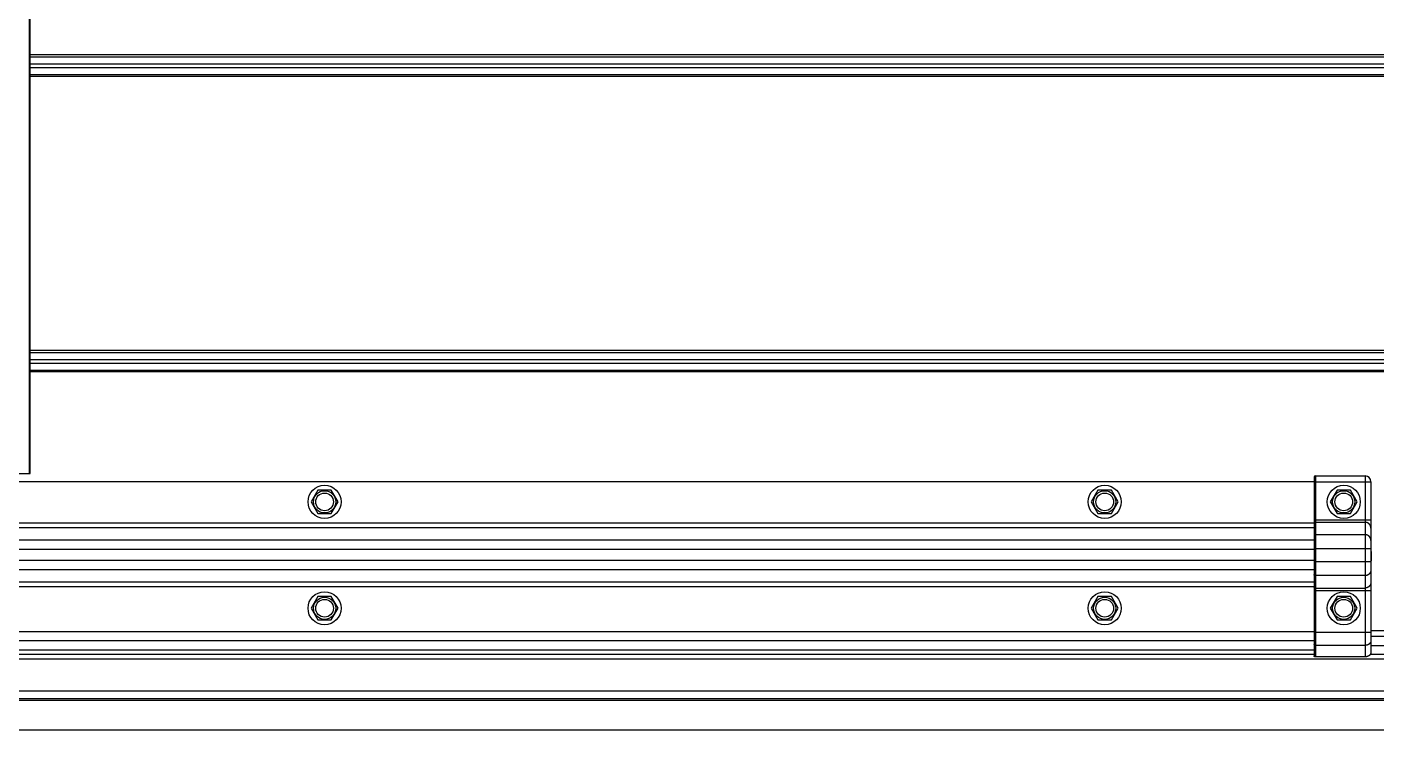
# Model space of a CAD drawing. Header units: millimetres. Extents: x 21899 to 38731, y -5425 to 3612.
# Drawn here: x 24223 to 24794, y -5423 to -5126 of the extents above; entities that cross this region are included whole.
import ezdxf

# ---------------------------------------------------------------- set-up
doc = ezdxf.new("R2010")
doc.units = ezdxf.units.MM

msp = doc.modelspace()

# ---------------------------------------------------------------- linework, layer by layer
at = {"color": 9, "linetype": 'Continuous'}
for p, q in [((24223.96, -5314.47), (24223.96, -5103.43)), ((25027.76, -5137.45), (24224.26, -5137.45)), ((24224.26, -5138.22), (25027.76, -5138.22)), ((24224.26, -5141.19), (25027.76, -5141.19)), ((24224.26, -5142.74), (25027.76, -5142.74)), ((24224.26, -5145.71), (25027.76, -5145.71)), ((25027.76, -5146.49), (24224.26, -5146.49)), ((25027.76, -5262.45), (24224.26, -5262.45)), ((24224.26, -5263.22), (25027.76, -5263.22)), ((24224.26, -5266.19), (25027.76, -5266.19)), ((24224.26, -5267.74), (25027.76, -5267.74)), ((24224.26, -5270.71), (25027.76, -5270.71)), ((25027.76, -5271.49), (24224.26, -5271.49)), ((24767.37, -5317.97), (24791.37, -5317.97)), ((24767.87, -5315.47), (24767.87, -5392.03)), ((24788.87, -5315.47), (24788.87, -5392.03)), ((24767.37, -5334.13), (24791.37, -5334.13)), ((24767.87, -5335.11), (24788.87, -5335.11)), ((24743.37, -5337.44), (22659.63, -5337.44)), ((24743.37, -5335.47), (24171.26, -5335.47)), ((24767.37, -5335.47), (24743.37, -5335.47)), ((24767.37, -5337.44), (24743.37, -5337.44)), ((24788.87, -5340.35), (24767.87, -5340.35)), ((24743.37, -5342.73), (22659.63, -5342.73)), ((24743.37, -5346.67), (22659.63, -5346.67)), ((24767.37, -5342.73), (24743.37, -5342.73)), ((24767.37, -5346.67), (24743.37, -5346.67)), ((24791.37, -5346.26), (24767.37, -5346.26)), ((24743.37, -5351.26), (22659.63, -5351.26)), ((24767.37, -5351.26), (24743.37, -5351.26)), ((24791.37, -5351.76), (24767.37, -5351.76)), ((24743.37, -5355.2), (22659.63, -5355.2)), ((24767.37, -5355.2), (24743.37, -5355.2)), ((24788.87, -5357.67), (24767.87, -5357.67)), ((24743.37, -5360.5), (22659.63, -5360.5)), ((24743.37, -5362.47), (22659.63, -5362.47)), ((24767.37, -5360.5), (24743.37, -5360.5)), ((24767.37, -5362.47), (24743.37, -5362.47)), ((24767.37, -5363.89), (24791.37, -5363.89)), ((24767.87, -5362.91), (24788.87, -5362.91)), ((25027.76, -5381.04), (24791.37, -5381.04)), ((24767.37, -5381.38), (22611.63, -5381.38)), ((24767.37, -5385.3), (22611.63, -5385.3)), ((24791.37, -5381.69), (24767.37, -5381.69)), ((25027.76, -5383.48), (24791.37, -5383.48)), ((24767.37, -5390.97), (22611.63, -5390.97)), ((24788.87, -5387.17), (24767.87, -5387.17)), ((25027.76, -5390.97), (24791.1, -5390.97)), ((25027.76, -5387.32), (24791.37, -5387.32)), ((25027.76, -5406.47), (22358.76, -5406.47))]:
    msp.add_line(p, q, dxfattribs=at)
at = {"color": 7, "linetype": 'Continuous'}
for p, q in [((24224.26, -5314.47), (24224.26, -5103.43)), ((24150.26, -5314.47), (24224.26, -5314.47)), ((24743.37, -5317.97), (24171.26, -5317.97)), ((24767.37, -5317.97), (24743.37, -5317.97)), ((24767.37, -5315.97), (24767.37, -5391.64)), ((24767.87, -5315.47), (24788.87, -5315.47)), ((24791.37, -5317.97), (24791.37, -5390.08)), ((24345.91, -5321.53), (24343.06, -5326.47)), ((24351.61, -5321.53), (24345.91, -5321.53)), ((24354.46, -5326.47), (24351.61, -5321.53)), ((24675.91, -5321.53), (24673.06, -5326.47)), ((24681.61, -5321.53), (24675.91, -5321.53)), ((24684.46, -5326.47), (24681.61, -5321.53)), ((24777.02, -5321.53), (24774.17, -5326.47)), ((24782.72, -5321.53), (24777.02, -5321.53)), ((24785.57, -5326.47), (24782.72, -5321.53)), ((24343.06, -5326.47), (24345.91, -5331.4)), ((24351.61, -5331.4), (24354.46, -5326.47)), ((24673.06, -5326.47), (24675.91, -5331.4)), ((24681.61, -5331.4), (24684.46, -5326.47)), ((24774.17, -5326.47), (24777.02, -5331.4)), ((24782.72, -5331.4), (24785.57, -5326.47)), ((24345.91, -5331.4), (24351.61, -5331.4)), ((24675.91, -5331.4), (24681.61, -5331.4)), ((24777.02, -5331.4), (24782.72, -5331.4)), ((24791.37, -5347.47), (24791.57, -5347.47)), ((24791.37, -5351.47), (24791.57, -5351.47)), ((24791.57, -5351.47), (24791.57, -5347.47)), ((24345.91, -5366.53), (24343.06, -5371.47)), ((24351.61, -5366.53), (24345.91, -5366.53)), ((24354.46, -5371.47), (24351.61, -5366.53)), ((24675.91, -5366.53), (24673.06, -5371.47)), ((24681.61, -5366.53), (24675.91, -5366.53)), ((24684.46, -5371.47), (24681.61, -5366.53)), ((24777.02, -5366.53), (24774.17, -5371.47)), ((24782.72, -5366.53), (24777.02, -5366.53)), ((24785.57, -5371.47), (24782.72, -5366.53)), ((24343.06, -5371.47), (24345.91, -5376.4)), ((24351.61, -5376.4), (24354.46, -5371.47)), ((24673.06, -5371.47), (24675.91, -5376.4)), ((24681.61, -5376.4), (24684.46, -5371.47)), ((24774.17, -5371.47), (24777.02, -5376.4)), ((24782.72, -5376.4), (24785.57, -5371.47)), ((24345.91, -5376.4), (24351.61, -5376.4)), ((24675.91, -5376.4), (24681.61, -5376.4)), ((24777.02, -5376.4), (24782.72, -5376.4)), ((24767.37, -5389.17), (22611.63, -5389.17)), ((24788.87, -5392.03), (24767.87, -5392.03)), ((25027.76, -5387.42), (24791.37, -5387.42)), ((25027.76, -5392.97), (22358.76, -5392.97)), ((21917.11, -5410.39), (25517.11, -5410.39)), ((25098.07, -5409.74), (22266.07, -5409.74)), ((25027.76, -5422.97), (24103.6, -5422.97))]:
    msp.add_line(p, q, dxfattribs=at)
msp.add_line((25027.76, -5410.47), (22358.76, -5410.47))
for centre, radius in [((24348.76, -5326.47), 7), ((24348.76, -5326.47), 3.75), ((24678.76, -5326.47), 7), ((24678.76, -5326.47), 3.75), ((24779.87, -5326.47), 7), ((24779.87, -5326.47), 3.75), ((24348.76, -5371.47), 7), ((24348.76, -5371.47), 3.75), ((24678.76, -5371.47), 7), ((24678.76, -5371.47), 3.75), ((24779.87, -5371.47), 7), ((24779.87, -5371.47), 3.75)]:
    msp.add_circle(centre, radius, dxfattribs=at)
at = {"color": 9, "linetype": 'Continuous'}
for centre in [(24348.76, -5326.47), (24678.76, -5326.47), (24779.87, -5326.47), (24348.76, -5371.47), (24678.76, -5371.47), (24779.87, -5371.47)]:
    msp.add_circle(centre, 4.7, dxfattribs=at)
at = {"color": 7, "linetype": 'Continuous'}
for centre, radius, start, end in [((24767.87, -5315.97), 0.5, 90, 180), ((24788.87, -5317.97), 2.5, 0, 90)]:
    msp.add_arc(centre, radius, start, end, dxfattribs=at)
at = {"color": 9, "linetype": 'Continuous'}
for points, start_tangent, end_tangent in [([(24767.87, -5335.11), (24767.85, -5335.11), (24767.83, -5335.11), (24767.82, -5335.12), (24767.8, -5335.12), (24767.78, -5335.12), (24767.76, -5335.12), (24767.75, -5335.13), (24767.73, -5335.13), (24767.71, -5335.14), (24767.7, -5335.14), (24767.68, -5335.15), (24767.66, -5335.16), (24767.65, -5335.17), (24767.63, -5335.17), (24767.62, -5335.18), (24767.6, -5335.19), (24767.59, -5335.2), (24767.57, -5335.21), (24767.56, -5335.22), (24767.54, -5335.23), (24767.53, -5335.25), (24767.52, -5335.26), (24767.5, -5335.27), (24767.49, -5335.28), (24767.48, -5335.3), (24767.47, -5335.31), (24767.46, -5335.32), (24767.45, -5335.34), (24767.44, -5335.35), (24767.43, -5335.37), (24767.42, -5335.39), (24767.42, -5335.4), (24767.41, -5335.42), (24767.4, -5335.43), (24767.4, -5335.45), (24767.39, -5335.47), (24767.39, -5335.48), (24767.38, -5335.5), (24767.38, -5335.52), (24767.38, -5335.54), (24767.37, -5335.55), (24767.37, -5335.57), (24767.37, -5335.59), (24767.37, -5335.61)], (-1, 0), (0, -1)), ([(24791.37, -5337.58), (24791.37, -5337.52), (24791.37, -5337.46), (24791.36, -5337.4), (24791.36, -5337.34), (24791.35, -5337.28), (24791.34, -5337.22), (24791.34, -5337.17), (24791.33, -5337.11), (24791.31, -5337.05), (24791.3, -5336.99), (24791.29, -5336.94), (24791.27, -5336.88), (24791.25, -5336.83), (24791.23, -5336.77), (24791.21, -5336.71), (24791.19, -5336.66), (24791.17, -5336.61), (24791.14, -5336.55), (24791.12, -5336.5), (24791.09, -5336.45), (24791.06, -5336.4), (24791.04, -5336.34), (24791, -5336.29), (24790.97, -5336.24), (24790.94, -5336.2), (24790.91, -5336.15), (24790.87, -5336.1), (24790.84, -5336.05), (24790.8, -5336.01), (24790.76, -5335.96), (24790.72, -5335.92), (24790.68, -5335.88), (24790.64, -5335.83), (24790.6, -5335.79), (24790.55, -5335.75), (24790.51, -5335.71), (24790.46, -5335.68), (24790.42, -5335.64), (24790.37, -5335.6), (24790.32, -5335.57), (24790.27, -5335.54), (24790.22, -5335.5), (24790.17, -5335.47), (24790.12, -5335.44), (24790.07, -5335.41), (24790.02, -5335.39), (24789.96, -5335.36), (24789.91, -5335.34), (24789.85, -5335.31), (24789.8, -5335.29), (24789.74, -5335.27), (24789.69, -5335.25), (24789.63, -5335.23), (24789.57, -5335.21), (24789.52, -5335.2), (24789.46, -5335.18), (24789.4, -5335.17), (24789.34, -5335.16), (24789.28, -5335.15), (24789.23, -5335.14), (24789.17, -5335.13), (24789.11, -5335.12), (24789.05, -5335.12), (24788.99, -5335.12), (24788.93, -5335.11), (24788.87, -5335.11)], (0, 1), (-1, 0)), ([(24767.87, -5340.35), (24767.85, -5340.35), (24767.83, -5340.35), (24767.82, -5340.36), (24767.8, -5340.36), (24767.78, -5340.36), (24767.76, -5340.36), (24767.75, -5340.37), (24767.73, -5340.37), (24767.71, -5340.38), (24767.7, -5340.38), (24767.68, -5340.39), (24767.66, -5340.4), (24767.65, -5340.4), (24767.63, -5340.41), (24767.62, -5340.42), (24767.6, -5340.43), (24767.59, -5340.44), (24767.57, -5340.45), (24767.56, -5340.46), (24767.54, -5340.47), (24767.53, -5340.48), (24767.52, -5340.5), (24767.5, -5340.51), (24767.49, -5340.52), (24767.48, -5340.54), (24767.47, -5340.55), (24767.46, -5340.56), (24767.45, -5340.58), (24767.44, -5340.59), (24767.43, -5340.61), (24767.42, -5340.62), (24767.42, -5340.64), (24767.41, -5340.66), (24767.4, -5340.67), (24767.4, -5340.69), (24767.39, -5340.71), (24767.39, -5340.72), (24767.38, -5340.74), (24767.38, -5340.76), (24767.38, -5340.78), (24767.37, -5340.79), (24767.37, -5340.81), (24767.37, -5340.83), (24767.37, -5340.85)], (-1, 0), (0, -1)), ([(24791.37, -5342.81), (24791.37, -5342.76), (24791.37, -5342.7), (24791.36, -5342.64), (24791.36, -5342.58), (24791.35, -5342.52), (24791.34, -5342.46), (24791.34, -5342.41), (24791.33, -5342.35), (24791.31, -5342.29), (24791.3, -5342.23), (24791.29, -5342.18), (24791.27, -5342.12), (24791.25, -5342.07), (24791.23, -5342.01), (24791.21, -5341.95), (24791.19, -5341.9), (24791.17, -5341.85), (24791.14, -5341.79), (24791.12, -5341.74), (24791.09, -5341.69), (24791.06, -5341.63), (24791.04, -5341.58), (24791, -5341.53), (24790.97, -5341.48), (24790.94, -5341.43), (24790.91, -5341.39), (24790.87, -5341.34), (24790.84, -5341.29), (24790.8, -5341.25), (24790.76, -5341.2), (24790.72, -5341.16), (24790.68, -5341.12), (24790.64, -5341.07), (24790.6, -5341.03), (24790.55, -5340.99), (24790.51, -5340.95), (24790.46, -5340.92), (24790.42, -5340.88), (24790.37, -5340.84), (24790.32, -5340.81), (24790.27, -5340.78), (24790.22, -5340.74), (24790.17, -5340.71), (24790.12, -5340.68), (24790.07, -5340.65), (24790.02, -5340.63), (24789.96, -5340.6), (24789.91, -5340.58), (24789.85, -5340.55), (24789.8, -5340.53), (24789.74, -5340.51), (24789.69, -5340.49), (24789.63, -5340.47), (24789.57, -5340.45), (24789.52, -5340.44), (24789.46, -5340.42), (24789.4, -5340.41), (24789.34, -5340.4), (24789.28, -5340.39), (24789.23, -5340.38), (24789.17, -5340.37), (24789.11, -5340.36), (24789.05, -5340.36), (24788.99, -5340.36), (24788.93, -5340.35), (24788.87, -5340.35)], (0, 1), (-1, 0)), ([(24767.87, -5357.67), (24767.85, -5357.67), (24767.83, -5357.67), (24767.82, -5357.67), (24767.8, -5357.67), (24767.78, -5357.66), (24767.76, -5357.66), (24767.75, -5357.66), (24767.73, -5357.65), (24767.71, -5357.65), (24767.7, -5357.64), (24767.68, -5357.63), (24767.66, -5357.63), (24767.65, -5357.62), (24767.63, -5357.61), (24767.62, -5357.6), (24767.6, -5357.59), (24767.59, -5357.58), (24767.57, -5357.57), (24767.56, -5357.56), (24767.54, -5357.55), (24767.53, -5357.54), (24767.52, -5357.53), (24767.5, -5357.51), (24767.49, -5357.5), (24767.48, -5357.49), (24767.47, -5357.47), (24767.46, -5357.46), (24767.45, -5357.44), (24767.44, -5357.43), (24767.43, -5357.41), (24767.42, -5357.4), (24767.42, -5357.38), (24767.41, -5357.37), (24767.4, -5357.35), (24767.4, -5357.33), (24767.39, -5357.32), (24767.39, -5357.3), (24767.38, -5357.28), (24767.38, -5357.27), (24767.38, -5357.25), (24767.37, -5357.23), (24767.37, -5357.21), (24767.37, -5357.2), (24767.37, -5357.18)], (-1, 0), (0, 1)), ([(24791.37, -5355.21), (24791.37, -5355.27), (24791.37, -5355.33), (24791.36, -5355.38), (24791.36, -5355.44), (24791.35, -5355.5), (24791.34, -5355.56), (24791.34, -5355.62), (24791.33, -5355.67), (24791.31, -5355.73), (24791.3, -5355.79), (24791.29, -5355.85), (24791.27, -5355.9), (24791.25, -5355.96), (24791.23, -5356.01), (24791.21, -5356.07), (24791.19, -5356.12), (24791.17, -5356.18), (24791.14, -5356.23), (24791.12, -5356.28), (24791.09, -5356.34), (24791.06, -5356.39), (24791.04, -5356.44), (24791, -5356.49), (24790.97, -5356.54), (24790.94, -5356.59), (24790.91, -5356.64), (24790.87, -5356.68), (24790.84, -5356.73), (24790.8, -5356.78), (24790.76, -5356.82), (24790.72, -5356.86), (24790.68, -5356.91), (24790.64, -5356.95), (24790.6, -5356.99), (24790.55, -5357.03), (24790.51, -5357.07), (24790.46, -5357.11), (24790.42, -5357.14), (24790.37, -5357.18), (24790.32, -5357.21), (24790.27, -5357.25), (24790.22, -5357.28), (24790.17, -5357.31), (24790.12, -5357.34), (24790.07, -5357.37), (24790.02, -5357.4), (24789.96, -5357.42), (24789.91, -5357.45), (24789.85, -5357.47), (24789.8, -5357.49), (24789.74, -5357.52), (24789.69, -5357.54), (24789.63, -5357.55), (24789.57, -5357.57), (24789.52, -5357.59), (24789.46, -5357.6), (24789.4, -5357.61), (24789.34, -5357.63), (24789.28, -5357.64), (24789.23, -5357.65), (24789.17, -5357.65), (24789.11, -5357.66), (24789.05, -5357.66), (24788.99, -5357.67), (24788.93, -5357.67), (24788.87, -5357.67)], (0, -1), (-1, 0)), ([(24767.87, -5362.91), (24767.85, -5362.91), (24767.83, -5362.91), (24767.82, -5362.91), (24767.8, -5362.91), (24767.78, -5362.9), (24767.76, -5362.9), (24767.75, -5362.89), (24767.73, -5362.89), (24767.71, -5362.88), (24767.7, -5362.88), (24767.68, -5362.87), (24767.66, -5362.87), (24767.65, -5362.86), (24767.63, -5362.85), (24767.62, -5362.84), (24767.6, -5362.83), (24767.59, -5362.82), (24767.57, -5362.81), (24767.56, -5362.8), (24767.54, -5362.79), (24767.53, -5362.78), (24767.52, -5362.77), (24767.5, -5362.75), (24767.49, -5362.74), (24767.48, -5362.73), (24767.47, -5362.71), (24767.46, -5362.7), (24767.45, -5362.68), (24767.44, -5362.67), (24767.43, -5362.65), (24767.42, -5362.64), (24767.42, -5362.62), (24767.41, -5362.61), (24767.4, -5362.59), (24767.4, -5362.57), (24767.39, -5362.56), (24767.39, -5362.54), (24767.38, -5362.52), (24767.38, -5362.51), (24767.38, -5362.49), (24767.37, -5362.47), (24767.37, -5362.45), (24767.37, -5362.44), (24767.37, -5362.42)], (-1, 0), (0, 1)), ([(24791.37, -5360.45), (24791.37, -5360.51), (24791.37, -5360.57), (24791.36, -5360.62), (24791.36, -5360.68), (24791.35, -5360.74), (24791.34, -5360.8), (24791.34, -5360.86), (24791.33, -5360.91), (24791.31, -5360.97), (24791.3, -5361.03), (24791.29, -5361.09), (24791.27, -5361.14), (24791.25, -5361.2), (24791.23, -5361.25), (24791.21, -5361.31), (24791.19, -5361.36), (24791.17, -5361.42), (24791.14, -5361.47), (24791.12, -5361.52), (24791.09, -5361.58), (24791.06, -5361.63), (24791.04, -5361.68), (24791, -5361.73), (24790.97, -5361.78), (24790.94, -5361.83), (24790.91, -5361.88), (24790.87, -5361.92), (24790.84, -5361.97), (24790.8, -5362.02), (24790.76, -5362.06), (24790.72, -5362.1), (24790.68, -5362.15), (24790.64, -5362.19), (24790.6, -5362.23), (24790.55, -5362.27), (24790.51, -5362.31), (24790.46, -5362.35), (24790.42, -5362.38), (24790.37, -5362.42), (24790.32, -5362.45), (24790.27, -5362.49), (24790.22, -5362.52), (24790.17, -5362.55), (24790.12, -5362.58), (24790.07, -5362.61), (24790.02, -5362.64), (24789.96, -5362.66), (24789.91, -5362.69), (24789.85, -5362.71), (24789.8, -5362.73), (24789.74, -5362.75), (24789.69, -5362.77), (24789.63, -5362.79), (24789.57, -5362.81), (24789.52, -5362.83), (24789.46, -5362.84), (24789.4, -5362.85), (24789.34, -5362.87), (24789.28, -5362.88), (24789.23, -5362.89), (24789.17, -5362.89), (24789.11, -5362.9), (24789.05, -5362.9), (24788.99, -5362.91), (24788.93, -5362.91), (24788.87, -5362.91)], (0, -1), (-1, 0)), ([(24791.37, -5385.21), (24791.37, -5385.26), (24791.37, -5385.31), (24791.36, -5385.35), (24791.36, -5385.4), (24791.35, -5385.45), (24791.34, -5385.49), (24791.34, -5385.54), (24791.33, -5385.58), (24791.31, -5385.63), (24791.3, -5385.68), (24791.29, -5385.72), (24791.27, -5385.77), (24791.25, -5385.81), (24791.23, -5385.85), (24791.21, -5385.9), (24791.19, -5385.94), (24791.17, -5385.98), (24791.14, -5386.03), (24791.12, -5386.07), (24791.09, -5386.11), (24791.06, -5386.15), (24791.04, -5386.19), (24791, -5386.23), (24790.97, -5386.27), (24790.94, -5386.31), (24790.91, -5386.35), (24790.87, -5386.39), (24790.84, -5386.42), (24790.8, -5386.46), (24790.76, -5386.5), (24790.72, -5386.53), (24790.68, -5386.56), (24790.64, -5386.6), (24790.6, -5386.63), (24790.55, -5386.66), (24790.51, -5386.69), (24790.46, -5386.72), (24790.42, -5386.75), (24790.37, -5386.78), (24790.32, -5386.81), (24790.27, -5386.83), (24790.22, -5386.86), (24790.17, -5386.88), (24790.12, -5386.91), (24790.07, -5386.93), (24790.02, -5386.95), (24789.96, -5386.97), (24789.91, -5386.99), (24789.85, -5387.01), (24789.8, -5387.03), (24789.74, -5387.05), (24789.69, -5387.06), (24789.63, -5387.08), (24789.57, -5387.09), (24789.52, -5387.1), (24789.46, -5387.12), (24789.4, -5387.13), (24789.34, -5387.14), (24789.28, -5387.14), (24789.23, -5387.15), (24789.17, -5387.16), (24789.11, -5387.16), (24789.05, -5387.17), (24788.99, -5387.17), (24788.93, -5387.17), (24788.87, -5387.17)], (0, -1), (-1, 0)), ([(24767.87, -5387.17), (24767.85, -5387.17), (24767.83, -5387.17), (24767.82, -5387.17), (24767.8, -5387.17), (24767.78, -5387.16), (24767.76, -5387.16), (24767.75, -5387.16), (24767.73, -5387.15), (24767.71, -5387.15), (24767.7, -5387.15), (24767.68, -5387.14), (24767.66, -5387.14), (24767.65, -5387.13), (24767.63, -5387.12), (24767.62, -5387.12), (24767.6, -5387.11), (24767.59, -5387.1), (24767.57, -5387.09), (24767.56, -5387.08), (24767.54, -5387.07), (24767.53, -5387.07), (24767.52, -5387.06), (24767.5, -5387.05), (24767.49, -5387.04), (24767.48, -5387.02), (24767.47, -5387.01), (24767.46, -5387), (24767.45, -5386.99), (24767.44, -5386.98), (24767.43, -5386.97), (24767.42, -5386.95), (24767.42, -5386.94), (24767.41, -5386.93), (24767.4, -5386.92), (24767.4, -5386.9), (24767.39, -5386.89), (24767.39, -5386.88), (24767.38, -5386.86), (24767.38, -5386.85), (24767.38, -5386.83), (24767.37, -5386.82), (24767.37, -5386.81), (24767.37, -5386.79), (24767.37, -5386.78)], (-1, 0), (0, 1))]:
    msp.add_spline(points, degree=3, dxfattribs=dict(at, start_tangent=start_tangent, end_tangent=end_tangent))
at = {"color": 7, "linetype": 'Continuous'}
for points, start_tangent, end_tangent in [([(24767.87, -5392.03), (24767.85, -5392.03), (24767.83, -5392.03), (24767.82, -5392.03), (24767.8, -5392.03), (24767.78, -5392.03), (24767.76, -5392.02), (24767.75, -5392.02), (24767.73, -5392.02), (24767.71, -5392.01), (24767.7, -5392.01), (24767.68, -5392), (24767.66, -5392), (24767.65, -5391.99), (24767.63, -5391.98), (24767.62, -5391.98), (24767.6, -5391.97), (24767.59, -5391.96), (24767.57, -5391.95), (24767.56, -5391.95), (24767.54, -5391.94), (24767.53, -5391.93), (24767.52, -5391.92), (24767.5, -5391.91), (24767.49, -5391.9), (24767.48, -5391.89), (24767.47, -5391.88), (24767.46, -5391.86), (24767.45, -5391.85), (24767.44, -5391.84), (24767.43, -5391.83), (24767.42, -5391.82), (24767.42, -5391.8), (24767.41, -5391.79), (24767.4, -5391.78), (24767.4, -5391.76), (24767.39, -5391.75), (24767.39, -5391.74), (24767.38, -5391.72), (24767.38, -5391.71), (24767.38, -5391.7), (24767.37, -5391.68), (24767.37, -5391.67), (24767.37, -5391.66), (24767.37, -5391.64)], (-1, 0), (0, 1)), ([(24791.37, -5390.08), (24791.37, -5390.12), (24791.37, -5390.17), (24791.36, -5390.22), (24791.36, -5390.26), (24791.35, -5390.31), (24791.34, -5390.35), (24791.34, -5390.4), (24791.33, -5390.45), (24791.31, -5390.49), (24791.3, -5390.54), (24791.29, -5390.58), (24791.27, -5390.63), (24791.25, -5390.67), (24791.23, -5390.72), (24791.21, -5390.76), (24791.19, -5390.8), (24791.17, -5390.85), (24791.14, -5390.89), (24791.12, -5390.93), (24791.09, -5390.97), (24791.06, -5391.01), (24791.04, -5391.05), (24791, -5391.09), (24790.97, -5391.13), (24790.94, -5391.17), (24790.91, -5391.21), (24790.87, -5391.25), (24790.84, -5391.29), (24790.8, -5391.32), (24790.76, -5391.36), (24790.72, -5391.39), (24790.68, -5391.43), (24790.64, -5391.46), (24790.6, -5391.49), (24790.55, -5391.52), (24790.51, -5391.55), (24790.46, -5391.58), (24790.42, -5391.61), (24790.37, -5391.64), (24790.32, -5391.67), (24790.27, -5391.7), (24790.22, -5391.72), (24790.17, -5391.75), (24790.12, -5391.77), (24790.07, -5391.79), (24790.02, -5391.82), (24789.96, -5391.84), (24789.91, -5391.86), (24789.85, -5391.87), (24789.8, -5391.89), (24789.74, -5391.91), (24789.69, -5391.93), (24789.63, -5391.94), (24789.57, -5391.95), (24789.52, -5391.97), (24789.46, -5391.98), (24789.4, -5391.99), (24789.34, -5392), (24789.28, -5392.01), (24789.23, -5392.01), (24789.17, -5392.02), (24789.11, -5392.02), (24789.05, -5392.03), (24788.99, -5392.03), (24788.93, -5392.03), (24788.87, -5392.03)], (0, -1), (-1, 0))]:
    msp.add_spline(points, degree=3, dxfattribs=dict(at, start_tangent=start_tangent, end_tangent=end_tangent))

doc.saveas('drawing.dxf')
